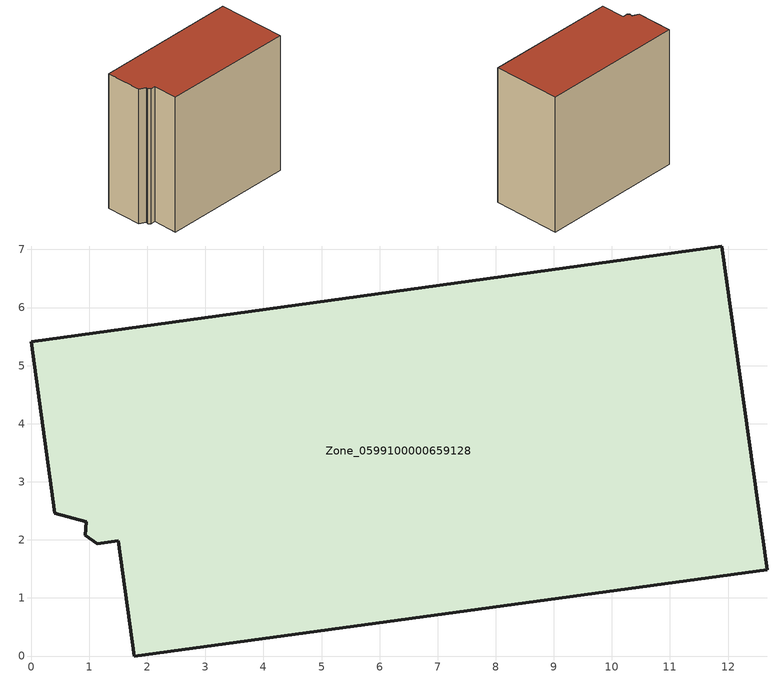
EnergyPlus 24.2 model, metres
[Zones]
Zone_0599100000659128
 floor ground (C_G): 0.95,2.31 0.41,2.46 0,5.41 11.89,7.06 12.68,1.48 1.77,0 1.5,1.98 1.14,1.93 0.93,2.08 z0
 wall outside (C_F): 11.89,7.06 0,5.41 0.41,2.46 0.95,2.31 0.93,2.08 1.14,1.93 1.5,1.98 1.77,0 12.68,1.48 11.89,7.06 z0:11.63
 roof outside (C_R): 0.41,2.46 0.95,2.31 0.93,2.08 1.14,1.93 1.5,1.98 1.77,0 12.68,1.48 11.89,7.06 0,5.41 z11.63
[BUILDING]
Pand.0599100000659128: North Axis=0; Terrain=City; Loads Convergence Tolerance Value=0.04; Temperature Convergence Tolerance Value=0.4; Solar Distribution=FullExterior; Maximum Number of Warmup Days=25; Minimum Number of Warmup Days=1
[Site:Location]
Rotterdam.The.Hague.AP_ZH_NLD Design_Conditions: Latitude=51.96; Longitude=4.45; Time Zone=1; Elevation=-4.5
[SITE:GROUNDTEMPERATURE:BUILDINGSURFACE]
18, 18, 18, 18, 18, 18, 18, 18, 18, 18, 18, 18
[MATERIAL] Thermal Absorptance=0.9; Solar Absorptance=0.7; Visible Absorptance=0.7
Name | Roughness | Thickness | Conductivity | Density | Specific Heat
G.TI.1946 | MediumSmooth | 0.15 | 1 | 540 | 1210
F.TI.1946 | Rough | 0.3 | 0.857143 | 1920 | 840
R.TI.1946 | MediumRough | 0.2 | 0.1 | 1500 | 1000
[CONSTRUCTION]
C_G: G.TI.1946
C_F: F.TI.1946
C_R: R.TI.1946
[ZONE]
Zone_0599100000659128: Type=1; Multiplier=1; Ceiling Height=Autocalculate; Volume=Autocalculate; Floor Area=autocalculate; Part of Total Floor Area=Yes
[ZONEINFILTRATION:DESIGNFLOWRATE]
Infil_Zone_0599100000659128: Zone or ZoneList or Space or SpaceList=Zone_0599100000659128; Schedule=AlwaysOn; Design Flow Rate Calculation Method=Flow/Area; Flow Rate per Floor Area=0.003; Constant Term Coefficient=1; Temperature Term Coefficient=0; Velocity Term Coefficient=0; Velocity Squared Term Coefficient=0
[HVACTEMPLATE:ZONE:IDEALLOADSAIRSYSTEM]
Zone_0599100000659128: Maximum Heating Supply Air Temperature=50; Minimum Cooling Supply Air Temperature=13; Maximum Heating Supply Air Humidity Ratio=0.0156; Minimum Cooling Supply Air Humidity Ratio=0.0077; Heating Limit=NoLimit; Cooling Limit=NoLimit; Dehumidification Control Type=ConstantSensibleHeatRatio; Cooling Sensible Heat Ratio=0.7; Dehumidification Setpoint=60; Humidification Control Type=None; Humidification Setpoint=30; Outdoor Air Method=None; Outdoor Air Flow Rate per Person=0.00944; Outdoor Air Flow Rate per Zone Floor Area=0; Outdoor Air Flow Rate per Zone=0; Demand Controlled Ventilation Type=None; Outdoor Air Economizer Type=NoEconomizer; Heat Recovery Type=None; Sensible Heat Recovery Effectiveness=0.7; Latent Heat Recovery Effectiveness=0.65
[ZONECONTROL:THERMOSTAT]
ThermostatControl_Zone_0599100000659128: Zone or ZoneList=Zone_0599100000659128; Control Type Schedule=DualSetpointControlType; Control 1=Thermostat_Zone_0599100000659128; Temperature Difference Between Cutout And Setpoint=0
[THERMOSTATSETPOINT:DUALSETPOINT]
Thermostat_Zone_0599100000659128: Heating Setpoint Temperature Schedule=HeatingSetpoint_Zone_0599100000659128; Cooling Setpoint Temperature Schedule=CoolingSetpoint_Zone_0599100000659128
[SCHEDULE:COMPACT]
HeatingSetpoint_Zone_0599100000659128: Through: 12/31, For: AllDays, Until: 24:00, 21
CoolingSetpoint_Zone_0599100000659128: Through: 12/31, For: AllDays, Until: 24:00, 24
DualSetpointControlType: Through: 12/31, For: AllDays, Until: 24:00, 4
AlwaysOn: Through: 12/31, For: AllDays, Until: 24:00, 1
